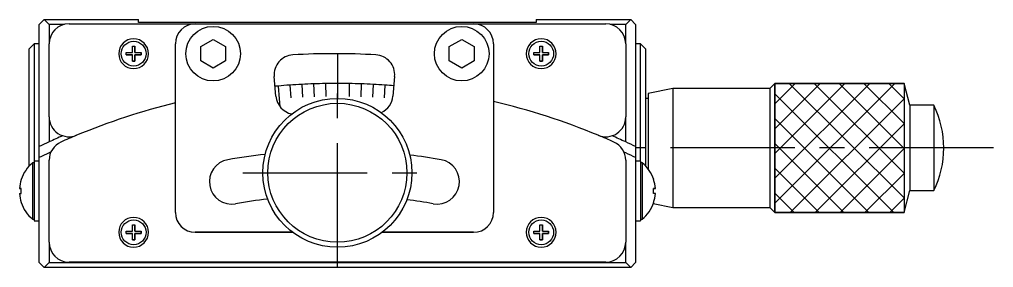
# Model space of a CAD drawing. Extents: x -6 to 364, y -8 to 256.
# Drawn here: x 103.5 to 201.5, y 231.5 to 256.5 of the extents above; entities that cross this region are included whole.
import ezdxf

# ---------------------------------------------------------------- set-up
doc = ezdxf.new("R2010")
doc.units = 0
doc.header["$LTSCALE"] = 10
doc.linetypes.add('CENTER', pattern=[2, 1.25, -0.25, 0.25, -0.25])
doc.layers.get('0').update_dxf_attribs({"linetype": 'CONTINUOUS'})
doc.layers.add('CENTER', color=1, linetype='CENTER')

msp = doc.modelspace()

# ---------------------------------------------------------------- linework, layer by layer
at = {"color": 7, "linetype": 'CONTINUOUS'}
for p, q in [((105.490839, 256), (105.990839, 256.5)), ((105.490839, 243.686946), (105.490839, 256)), ((105.990839, 256.5), (106.490839, 256)), ((105.990839, 256.5), (115.490839, 256.5)), ((106.490839, 256), (106.490839, 254.05)), ((108.046429, 256), (106.490839, 256)), ((108.490839, 256.05), (121.190839, 256.05)), ((115.490839, 256.2), (115.490839, 256.5)), ((155.490839, 256.2), (115.490839, 256.2)), ((121.190839, 256.05), (149.190839, 256.05)), ((149.190839, 256.05), (162.490839, 256.05)), ((155.490839, 256.5), (155.490839, 256.2)), ((155.490839, 256.5), (164.990839, 256.5)), ((164.490839, 256), (162.935248, 256)), ((164.490839, 256), (164.990839, 256.5)), ((164.490839, 254.05), (164.490839, 256)), ((164.990839, 256.5), (165.490839, 256)), ((165.490839, 256), (165.490839, 243.686946)), ((104.990839, 254.05), (104.490839, 253.55)), ((104.990839, 254.05), (104.990839, 242.21)), ((105.490839, 254.05), (104.990839, 254.05)), ((106.490839, 246.67488), (106.490839, 254.05)), ((114.865839, 253.8), (115.115839, 253.8)), ((114.865839, 253.175), (114.865839, 253.8)), ((115.115839, 253.8), (115.115839, 253.175)), ((115.115839, 253.175), (115.115839, 253.8)), ((119.190839, 237.05), (119.190839, 254.05)), ((121.740839, 253.771688), (122.990839, 254.493376)), ((122.990839, 254.493376), (124.240839, 253.771688)), ((146.740839, 253.771688), (147.990839, 254.493376)), ((147.990839, 254.493376), (149.240839, 253.771688)), ((151.190839, 254.05), (151.190839, 237.05)), ((155.865839, 253.8), (156.115839, 253.8)), ((155.865839, 253.175), (155.865839, 253.8)), ((156.115839, 253.8), (156.115839, 253.175)), ((156.115839, 253.175), (156.115839, 253.8)), ((164.490839, 254.05), (164.490839, 246.67488)), ((165.990839, 254.05), (165.490839, 254.05)), ((165.990839, 242.21), (165.990839, 254.05)), ((166.490839, 253.55), (165.990839, 254.05)), ((104.490839, 241.739822), (104.490839, 253.55)), ((114.240839, 253.175), (114.865839, 253.175)), ((114.240839, 252.925), (114.240839, 253.175)), ((114.865839, 252.925), (114.240839, 252.925)), ((114.240839, 252.925), (114.865839, 252.925)), ((114.865839, 252.3), (114.865839, 252.925)), ((115.115839, 253.175), (115.740839, 253.175)), ((115.115839, 252.925), (115.115839, 252.3)), ((115.740839, 252.925), (115.115839, 252.925)), ((115.115839, 252.925), (115.740839, 252.925)), ((115.115839, 252.3), (115.115839, 252.925)), ((115.740839, 253.175), (115.740839, 252.925)), ((115.740839, 252.925), (115.740839, 253.175)), ((121.740839, 252.328312), (121.740839, 253.771688)), ((124.240839, 253.771688), (124.240839, 252.328312)), ((135.490839, 253.033857), (135.490839, 250.05)), ((146.740839, 252.328312), (146.740839, 253.771688)), ((149.240839, 253.771688), (149.240839, 252.328312)), ((155.240839, 253.175), (155.865839, 253.175)), ((155.240839, 252.925), (155.240839, 253.175)), ((155.865839, 252.925), (155.240839, 252.925)), ((155.240839, 252.925), (155.865839, 252.925)), ((155.865839, 252.3), (155.865839, 252.925)), ((156.115839, 253.175), (156.740839, 253.175)), ((156.115839, 252.925), (156.115839, 252.3)), ((156.740839, 252.925), (156.115839, 252.925)), ((156.115839, 252.3), (156.115839, 252.925)), ((156.115839, 252.925), (156.740839, 252.925)), ((156.740839, 253.175), (156.740839, 252.925)), ((156.740839, 252.925), (156.740839, 253.175)), ((166.490839, 253.55), (166.490839, 241.739822)), ((115.115839, 252.3), (114.865839, 252.3)), ((114.865839, 252.3), (115.115839, 252.3)), ((122.990839, 251.606624), (121.740839, 252.328312)), ((124.240839, 252.328312), (122.990839, 251.606624)), ((147.990839, 251.606624), (146.740839, 252.328312)), ((149.240839, 252.328312), (147.990839, 251.606624)), ((156.115839, 252.3), (155.865839, 252.3)), ((155.865839, 252.3), (156.115839, 252.3)), ((129.310409, 248.763619), (129.136023, 250.756858)), ((130.71252, 249.883137), (130.803204, 248.586304)), ((131.905826, 249.956123), (131.973862, 248.657905)), ((133.100223, 250.008272), (133.145593, 248.709064)), ((134.295349, 250.039567), (134.318037, 248.739765)), ((135.490839, 250.05), (135.490839, 248.75)), ((136.686329, 250.039567), (136.66364, 248.739765)), ((137.881454, 250.008272), (137.836085, 248.709064)), ((139.075852, 249.956123), (139.007815, 248.657905)), ((140.269157, 249.883137), (140.178474, 248.586304)), ((141.245654, 250.756858), (141.071268, 248.763619)), ((179.490845, 250.049999), (178.990843, 249.549996)), ((179.490845, 250.049999), (179.490845, 243.549573)), ((192.490846, 250.049999), (179.490845, 250.049999)), ((179.490845, 250.049999), (192.490846, 250.049999)), ((179.490845, 237.050001), (179.490845, 250.049999)), ((192.490846, 250.049999), (192.490846, 243.549573)), ((193.080334, 247.85), (192.490846, 250.049999)), ((192.490846, 250.049999), (192.490846, 237.050001)), ((129.52067, 249.789337), (129.633973, 248.494284)), ((169.240838, 249.549996), (166.740839, 249.049997)), ((166.740839, 249.049997), (166.740839, 243.549639)), ((169.240838, 249.549996), (169.240838, 243.549606)), ((178.990843, 249.549996), (169.240838, 249.549996)), ((178.990843, 249.549996), (178.990843, 243.549606)), ((129.633973, 248.494284), (129.69974, 247.742559)), ((135.490839, 248.75), (135.490839, 248.55)), ((166.740839, 248.55), (166.490839, 248.55)), ((193.080334, 247.85), (193.080334, 243.549718)), ((195.490845, 247.85), (193.080334, 247.85)), ((195.490845, 247.85), (195.490845, 243.549718)), ((106.490839, 246.67488), (106.490839, 244.159903)), ((164.490839, 244.159903), (164.490839, 246.67488)), ((105.490839, 242.574585), (105.490839, 243.686946)), ((165.490839, 243.686946), (165.490839, 242.574585)), ((166.740839, 243.549639), (166.740839, 241.443271)), ((169.240838, 243.549606), (169.240838, 237.550004)), ((178.990843, 243.549606), (178.990843, 237.550004)), ((179.490845, 243.549573), (179.490845, 237.050001)), ((192.490846, 243.549573), (192.490846, 237.050001)), ((193.080334, 243.549718), (193.080334, 239.25)), ((195.490845, 243.549718), (195.490845, 239.25)), ((104.831284, 242.06), (104.831284, 236.36)), ((104.990839, 242.06), (104.831284, 242.06)), ((104.990839, 242.21), (104.990839, 242.06)), ((104.990839, 242.21), (104.990839, 236.21)), ((105.490839, 242.21), (104.990839, 242.21)), ((105.490839, 232), (105.490839, 242.574585)), ((106.490839, 234.05), (106.490839, 242.322115)), ((164.490839, 242.322115), (164.490839, 234.05)), ((165.490839, 242.574585), (165.490839, 232)), ((165.990839, 242.21), (165.490839, 242.21)), ((165.990839, 242.21), (165.990839, 242.06)), ((165.990839, 242.21), (165.990839, 236.21)), ((166.150394, 242.06), (165.990839, 242.06)), ((166.150394, 242.06), (166.150394, 236.36)), ((103.685396, 240.365108), (103.6771, 240.369154)), ((103.685396, 240.365108), (103.6771, 240.369154)), ((167.296281, 240.365108), (167.304578, 240.369154)), ((167.296281, 240.365108), (167.304578, 240.369154)), ((103.685396, 239.47), (103.509154, 239.47)), ((103.509154, 239.47), (103.685396, 239.47)), ((103.685396, 238.95), (103.685396, 239.47)), ((167.296281, 239.47), (167.472523, 239.47)), ((167.296281, 238.95), (167.296281, 239.47)), ((167.472523, 239.47), (167.296281, 239.47)), ((192.490846, 237.050001), (193.080334, 239.25)), ((193.080334, 239.25), (195.490845, 239.25)), ((103.509154, 238.95), (103.685396, 238.95)), ((167.472523, 238.95), (167.296281, 238.95)), ((103.6771, 238.050846), (103.685396, 238.054892)), ((103.6771, 238.050846), (103.685396, 238.054892)), ((167.267737, 237.944623), (169.240838, 237.550004)), ((167.304578, 238.050846), (167.296281, 238.054892)), ((167.304578, 238.050846), (167.296281, 238.054892)), ((169.240838, 237.550004), (178.990843, 237.550004)), ((178.990843, 237.550004), (179.490845, 237.050001)), ((104.831284, 236.36), (104.990839, 236.36)), ((104.990839, 236.36), (104.990839, 236.21)), ((104.990839, 236.21), (105.490839, 236.21)), ((165.490839, 236.21), (165.990839, 236.21)), ((165.990839, 236.36), (165.990839, 236.21)), ((165.990839, 236.36), (166.150394, 236.36)), ((179.490845, 237.050001), (192.490846, 237.050001)), ((192.490846, 237.050001), (179.490845, 237.050001)), ((114.240839, 235.175), (114.865839, 235.175)), ((114.240839, 234.925), (114.240839, 235.175)), ((114.865839, 235.8), (115.115839, 235.8)), ((114.865839, 235.175), (114.865839, 235.8)), ((115.115839, 235.8), (115.115839, 235.175)), ((115.115839, 235.175), (115.115839, 235.8)), ((115.115839, 235.175), (115.740839, 235.175)), ((115.740839, 235.175), (115.740839, 234.925)), ((115.740839, 234.925), (115.740839, 235.175)), ((155.240839, 235.175), (155.865839, 235.175)), ((155.240839, 234.925), (155.240839, 235.175)), ((155.865839, 235.8), (156.115839, 235.8)), ((155.865839, 235.175), (155.865839, 235.8)), ((156.115839, 235.8), (156.115839, 235.175)), ((156.115839, 235.175), (156.115839, 235.8)), ((156.115839, 235.175), (156.740839, 235.175)), ((156.740839, 235.175), (156.740839, 234.925)), ((156.740839, 234.925), (156.740839, 235.175)), ((114.865839, 234.925), (114.240839, 234.925)), ((114.240839, 234.925), (114.865839, 234.925)), ((114.865839, 234.3), (114.865839, 234.925)), ((115.115839, 234.3), (114.865839, 234.3)), ((114.865839, 234.3), (115.115839, 234.3)), ((115.115839, 234.925), (115.115839, 234.3)), ((115.740839, 234.925), (115.115839, 234.925)), ((115.115839, 234.925), (115.740839, 234.925)), ((115.115839, 234.3), (115.115839, 234.925)), ((130.990839, 235.05), (121.190839, 235.05)), ((121.190839, 235.05), (130.990839, 235.05)), ((149.190839, 235.05), (139.990839, 235.05)), ((139.990839, 235.05), (149.190839, 235.05)), ((155.865839, 234.925), (155.240839, 234.925)), ((155.240839, 234.925), (155.865839, 234.925)), ((155.865839, 234.3), (155.865839, 234.925)), ((156.115839, 234.3), (155.865839, 234.3)), ((155.865839, 234.3), (156.115839, 234.3)), ((156.115839, 234.925), (156.115839, 234.3)), ((156.740839, 234.925), (156.115839, 234.925)), ((156.115839, 234.3), (156.115839, 234.925)), ((156.115839, 234.925), (156.740839, 234.925)), ((106.490839, 234.05), (106.490839, 232)), ((164.490839, 232), (164.490839, 234.05)), ((105.990839, 231.5), (105.490839, 232)), ((106.490839, 232), (105.990839, 231.5)), ((164.990839, 231.5), (105.990839, 231.5)), ((106.490839, 232), (164.490839, 232)), ((162.490839, 232.05), (108.490839, 232.05)), ((164.990839, 231.5), (164.490839, 232)), ((165.490839, 232), (164.990839, 231.5))]:
    msp.add_line(p, q, dxfattribs=at)
at = {"color": 3, "linetype": 'CONTINUOUS'}
for p, q in [((179.490845, 247.990845), (181.549999, 250.049999)), ((179.490845, 245.490845), (184.049999, 250.049999)), ((179.490845, 242.990845), (186.549999, 250.049999)), ((179.490845, 240.490845), (189.049999, 250.049999)), ((179.490845, 237.990845), (191.549999, 250.049999)), ((180.950001, 250.049999), (192.490846, 238.509154)), ((183.450001, 250.049999), (192.490846, 241.009154)), ((185.950001, 250.049999), (192.490846, 243.509154)), ((188.450001, 250.049999), (192.490846, 246.009154)), ((190.950001, 250.049999), (192.490846, 248.509154)), ((179.490845, 249.009155), (191.449999, 237.050001)), ((181.050001, 237.050001), (192.490846, 248.490846)), ((179.490845, 246.509155), (188.949999, 237.050001)), ((183.550001, 237.050001), (192.490846, 245.990846)), ((179.490845, 244.009155), (186.449999, 237.050001)), ((186.050001, 237.050001), (192.490846, 243.490846)), ((179.490845, 241.509155), (183.949999, 237.050001)), ((188.550001, 237.050001), (192.490846, 240.990846)), ((179.490845, 239.009155), (181.449999, 237.050001)), ((191.050001, 237.050001), (192.490846, 238.490846))]:
    msp.add_line(p, q, dxfattribs=at)
at = {"color": 7, "linetype": 'CONTINUOUS'}
for centre, radius in [((122.990839, 253.05), 2.75), ((147.990839, 253.05), 2.75), ((114.990839, 253.05), 1.25), ((155.990839, 253.05), 1.25), ((135.490839, 241.05), 7.5), ((135.490839, 241.05), 7), ((114.990839, 235.05), 1.25), ((155.990839, 235.05), 1.25)]:
    msp.add_circle(centre, radius, dxfattribs=at)
for centre, radius, start, end in [((108.490839, 254.05), 2, 90, 180), ((121.190839, 254.05), 2, 90, 180), ((149.190839, 254.05), 2, 0, 90), ((162.490839, 254.05), 2, 0, 90), ((114.990839, 253.05), 1.5, 180, 90), ((114.990839, 253.05), 1.5, 90, 180), ((155.990839, 253.05), 1.5, 180, 90), ((155.990839, 253.05), 1.5, 90, 180), ((131.128413, 250.93117), 2, 93.350973, 185), ((135.190839, 181.55), 71.5, 86.649027, 93.350973), ((139.253265, 250.93117), 2, 355, 86.649027), ((135.490839, 181.55), 68.5, 93.999872, 95.000125), ((135.490839, 181.55), 68.5, 94, 95), ((135.490839, 181.55), 68.5, 93, 94), ((135.490839, 181.55), 68.5, 93.000004, 93.999872), ((135.490839, 181.55), 68.5, 92.000125, 93.000004), ((135.490839, 181.55), 68.5, 92, 93), ((135.490839, 181.55), 68.5, 90.999987, 92.000125), ((135.490839, 181.55), 68.5, 91, 92), ((135.490839, 181.55), 68.5, 90, 91), ((135.490839, 181.55), 68.5, 90, 90.999987), ((135.490839, 181.55), 68.5, 88.999898, 90), ((135.490839, 181.55), 68.5, 89, 90), ((135.490839, 181.55), 68.5, 88, 89), ((135.490839, 181.55), 68.5, 88.000102, 88.999898), ((135.490839, 181.55), 68.5, 87, 88.000102), ((135.490839, 181.55), 68.5, 87, 88), ((135.490839, 181.55), 68.5, 85.999898, 87), ((135.490839, 181.55), 68.5, 86, 87), ((135.490839, 181.55), 68.5, 85.249976, 86), ((135.490839, 181.55), 68.5, 85.249976, 85.999898), ((135.490839, 181.55), 68.5, 95, 95.249976), ((135.490839, 181.55), 68.5, 95.000125, 95.249976), ((135.490839, 181.55), 68.5, 103.765945, 112.518314), ((135.490839, 181.55), 68.5, 103.765945, 112.518314), ((131.302798, 248.93793), 2, 185, 258.325349), ((139.078879, 248.93793), 2, 295.248729, 355), ((135.490839, 181.55), 68.5, 67.481686, 76.750195), ((135.490839, 181.55), 68.5, 67.481686, 76.750195), ((186.745844, 243.550002), 9.745001, 333.816202, 26.183785), ((108.490839, 246.67488), 2, 180, 292.518314), ((162.490839, 246.67488), 2, 247.481686, 0), ((135.490839, 181.55), 69, 114.852889, 115.771462), ((135.490839, 181.55), 69, 113.605063, 114.852889), ((108.490839, 242.322115), 2, 113.95475, 180), ((135.490839, 181.55), 68.5, 112.518314, 113.95475), ((135.490839, 181.55), 68.5, 66.04525, 67.481686), ((135.490839, 181.55), 69, 65.147111, 66.394937), ((162.490839, 242.322115), 2, 0, 66.04525), ((135.490839, 181.55), 69, 64.228538, 65.147111), ((135.490839, 181.55), 68, 115.243782, 116.178969), ((135.490839, 181.55), 68, 115.081905, 115.243782), ((135.490839, 181.55), 68, 64.756218, 64.918095), ((135.490839, 181.55), 68, 63.821031, 64.756218), ((107.190839, 239.21), 3.7, 129.621835, 161.74269), ((124.858772, 240.146061), 2.25, 100, 280), ((135.190839, 181.55), 61.75, 96.478047, 100), ((135.190839, 181.55), 61.75, 80, 82.944185), ((145.522905, 240.146061), 2.25, 260, 80), ((163.790839, 239.21), 3.7, 18.25731, 50.378165), ((107.190839, 239.21), 3.690854, 161.761995, 175.960487), ((163.790839, 239.21), 3.690854, 4.039513, 18.238005), ((107.190839, 239.21), 3.690854, 184.039513, 198.238005), ((135.190839, 181.55), 57.25, 96.73882, 100), ((135.190839, 181.55), 57.25, 80, 82.683413), ((163.790839, 239.21), 3.690854, 341.761995, 355.960487), ((107.190839, 239.21), 3.7, 198.25731, 230.378165), ((163.790839, 239.21), 3.7, 309.621835, 341.74269), ((114.990839, 235.05), 1.5, 180, 90), ((114.990839, 235.05), 1.5, 90, 180), ((121.190839, 237.05), 2, 180, 270), ((149.190839, 237.05), 2, 270, 0), ((155.990839, 235.05), 1.5, 180, 90), ((155.990839, 235.05), 1.5, 90, 180), ((108.490839, 234.05), 2, 180, 270), ((162.490839, 234.05), 2, 270, 0)]:
    msp.add_arc(centre, radius, start, end, dxfattribs=at)
at = {"layer": 'CENTER', "color": 1, "linetype": 'CENTER'}
for p, q in [((135.490839, 231.55), (135.490839, 250.55)), ((201.490846, 243.55), (165.490839, 243.55)), ((125.990839, 241.05), (144.990839, 241.05))]:
    msp.add_line(p, q, dxfattribs=at)

doc.saveas('drawing.dxf')
